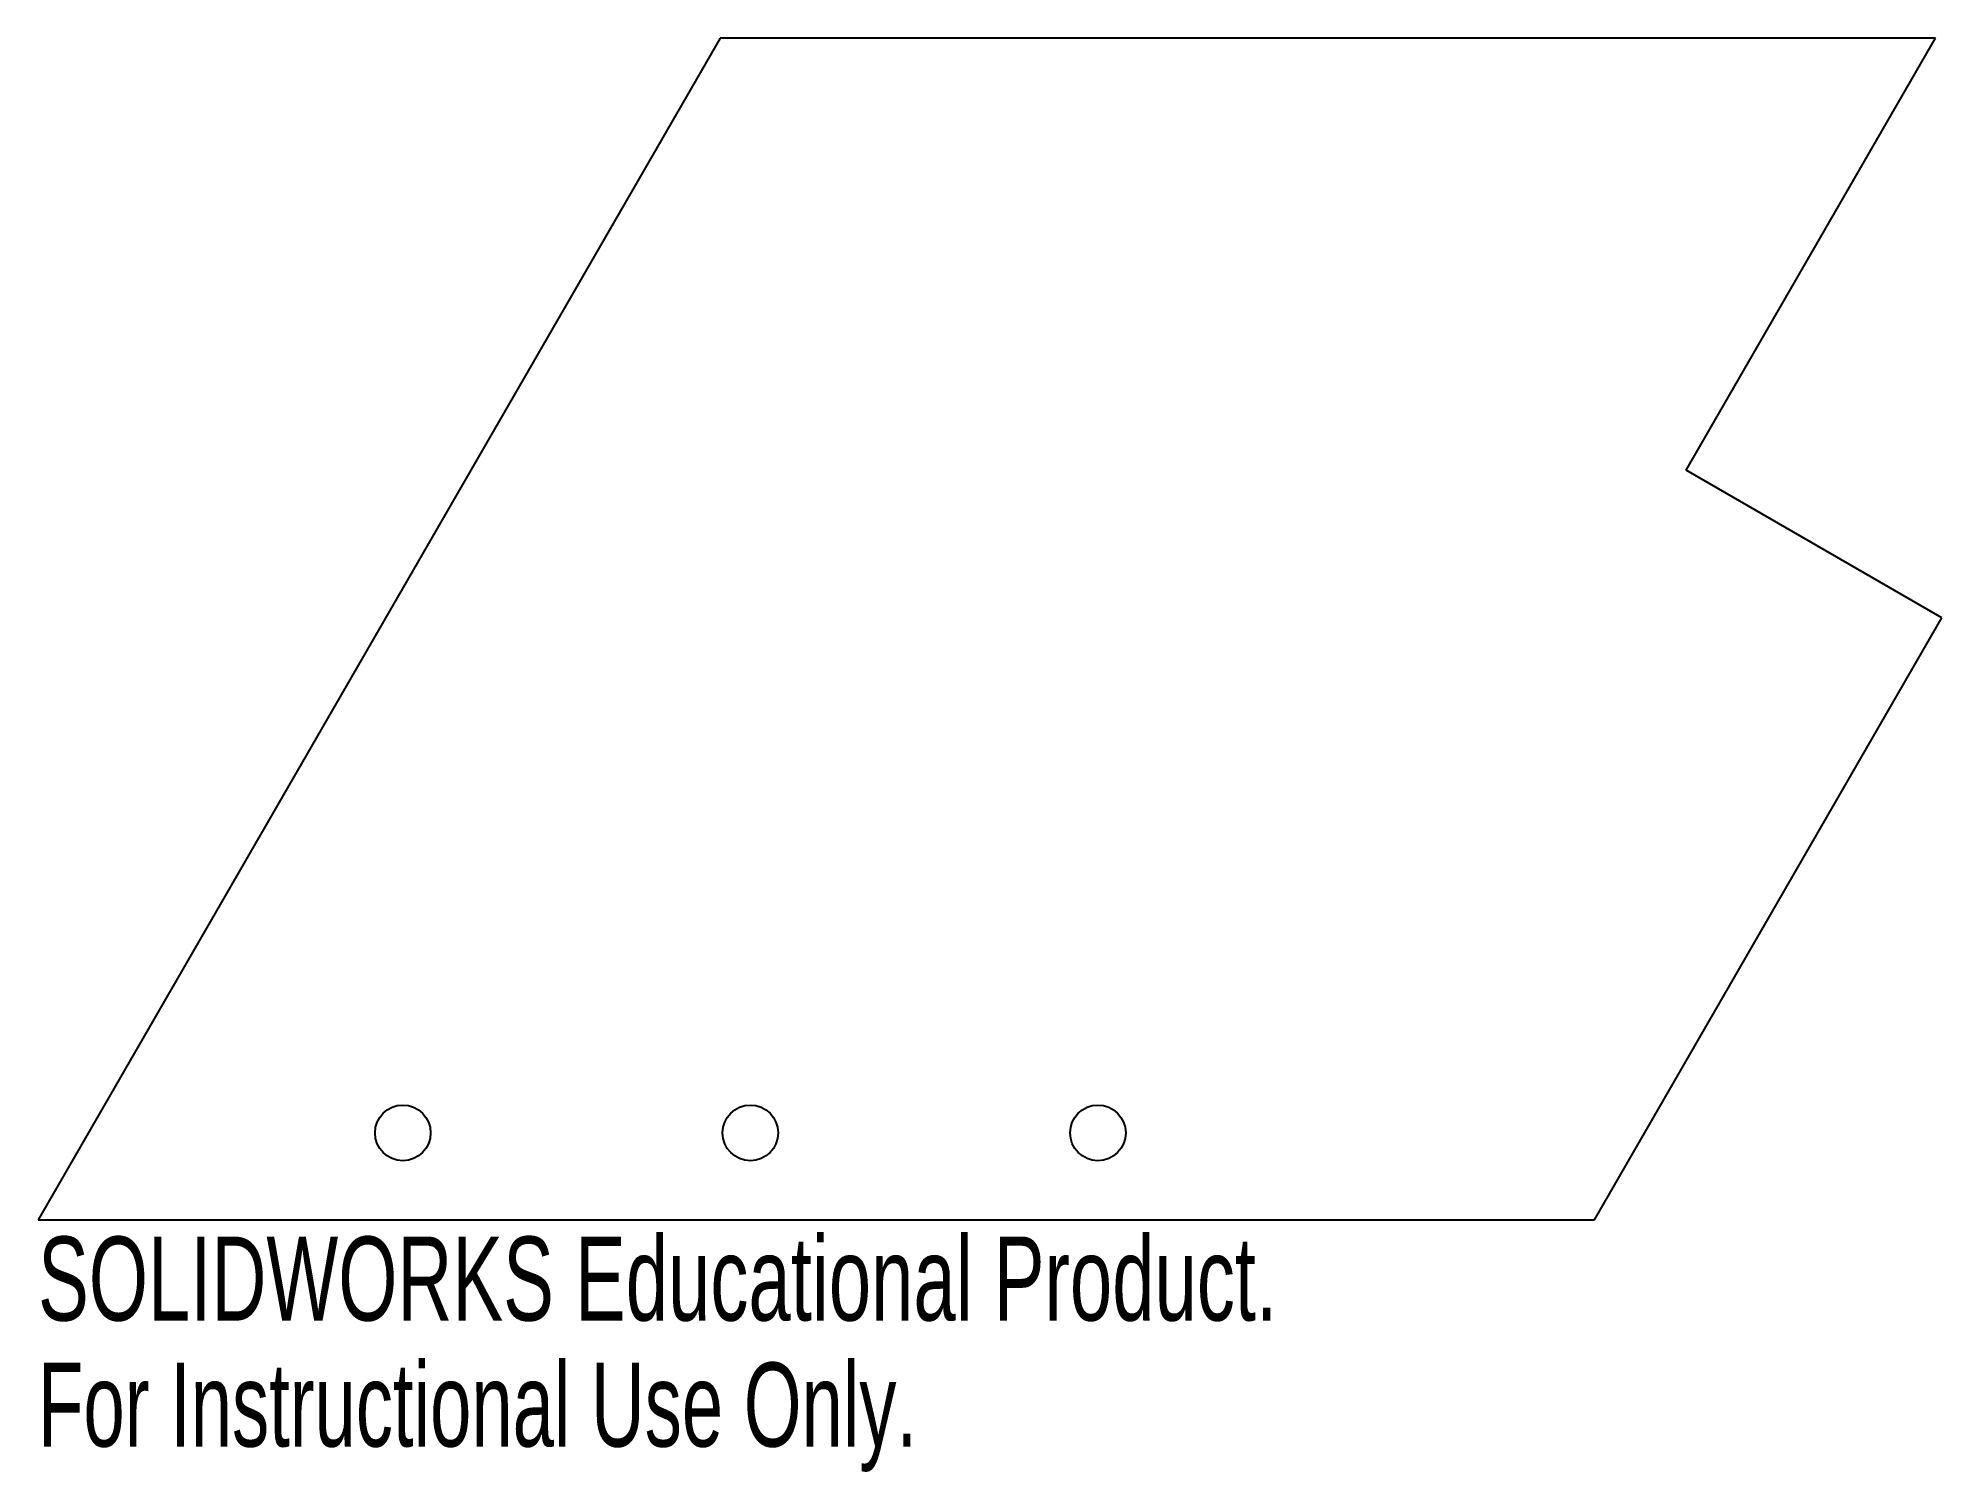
# Model space of a CAD drawing. Extents: x -39 to 70, y -83 to 0.
import ezdxf
from ezdxf.enums import TextEntityAlignment as Align

# ---------------------------------------------------------------- set-up
doc = ezdxf.new("R2010")
doc.units = 0
doc.layers.get('0').update_dxf_attribs({"linetype": 'CONTINUOUS'})

msp = doc.modelspace()

# ---------------------------------------------------------------- linework, layer by layer
at = {"color": 7, "linetype": 'CONTINUOUS'}
for p, q in [((0, 0), (-39.26, -68)), ((69.93, 0), (0, 0)), ((55.58, -24.86), (69.93, 0)), ((70.3, -33.36), (55.58, -24.86)), ((50.3, -68), (70.3, -33.36)), ((-39.26, -68), (50.3, -68))]:
    msp.add_line(p, q, dxfattribs=at)
for centre in [(-18.27, -63), (1.73, -63), (21.73, -63)]:
    msp.add_circle(centre, 1.6, dxfattribs=at)

# ---------------------------------------------------------------- texts
for s, width, p in [('SOLIDWORKS Educational Product.', 0.677419, (-39.26, -75.25)), ('For Instructional Use Only.', 0.661111, (-39.26, -82.5))]:
    msp.add_text(s, height=4.8336, dxfattribs=dict(at, width=width)).set_placement(p, align=Align.BOTTOM_LEFT)

doc.saveas('drawing.dxf')
